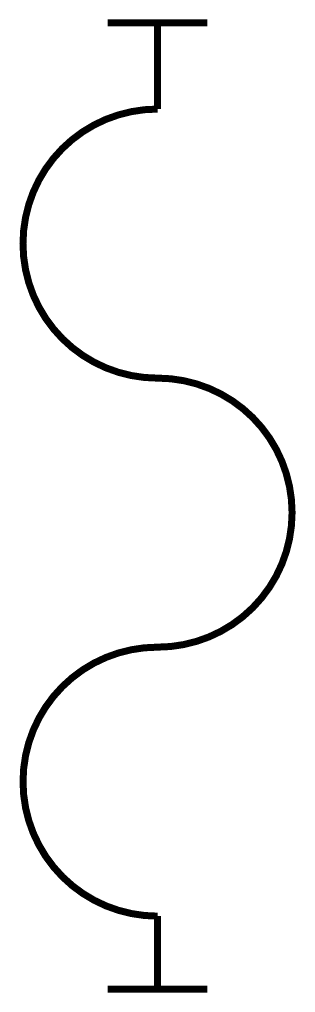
# Model space of a CAD drawing. Extents: x 5142.7 to 5146.7, y 6130.1 to 6144.
import ezdxf

# ---------------------------------------------------------------- set-up
doc = ezdxf.new("R2010")
doc.units = 0
doc.header["$LTSCALE"] = 0.25
doc.header["$MEASUREMENT"] = 0
doc.layers.get('0').update_dxf_attribs({"linetype": 'CONTINUOUS'})

msp = doc.modelspace()

# ---------------------------------------------------------------- linework, layer by layer
at = {"color": 0, "linetype": 'ByBlock', "lineweight": -2, "const_width": 0.1}
for points in [[(5144.006, 6143.953), (5145.427, 6143.953)], [(5144.717, 6142.723), (5144.717, 6143.953)], [(5144.717, 6130.15), (5144.717, 6131.192)], [(5144.006, 6130.15), (5145.427, 6130.15)]]:
    msp.add_lwpolyline(points, dxfattribs=at)
for points in [[(5144.717, 6138.879, -1), (5144.717, 6142.723)], [(5144.717, 6138.879, -1), (5144.717, 6135.035)], [(5144.717, 6131.192, -1), (5144.717, 6135.035)]]:
    msp.add_lwpolyline(points, format="xyb", dxfattribs=at)

doc.saveas('drawing.dxf')
